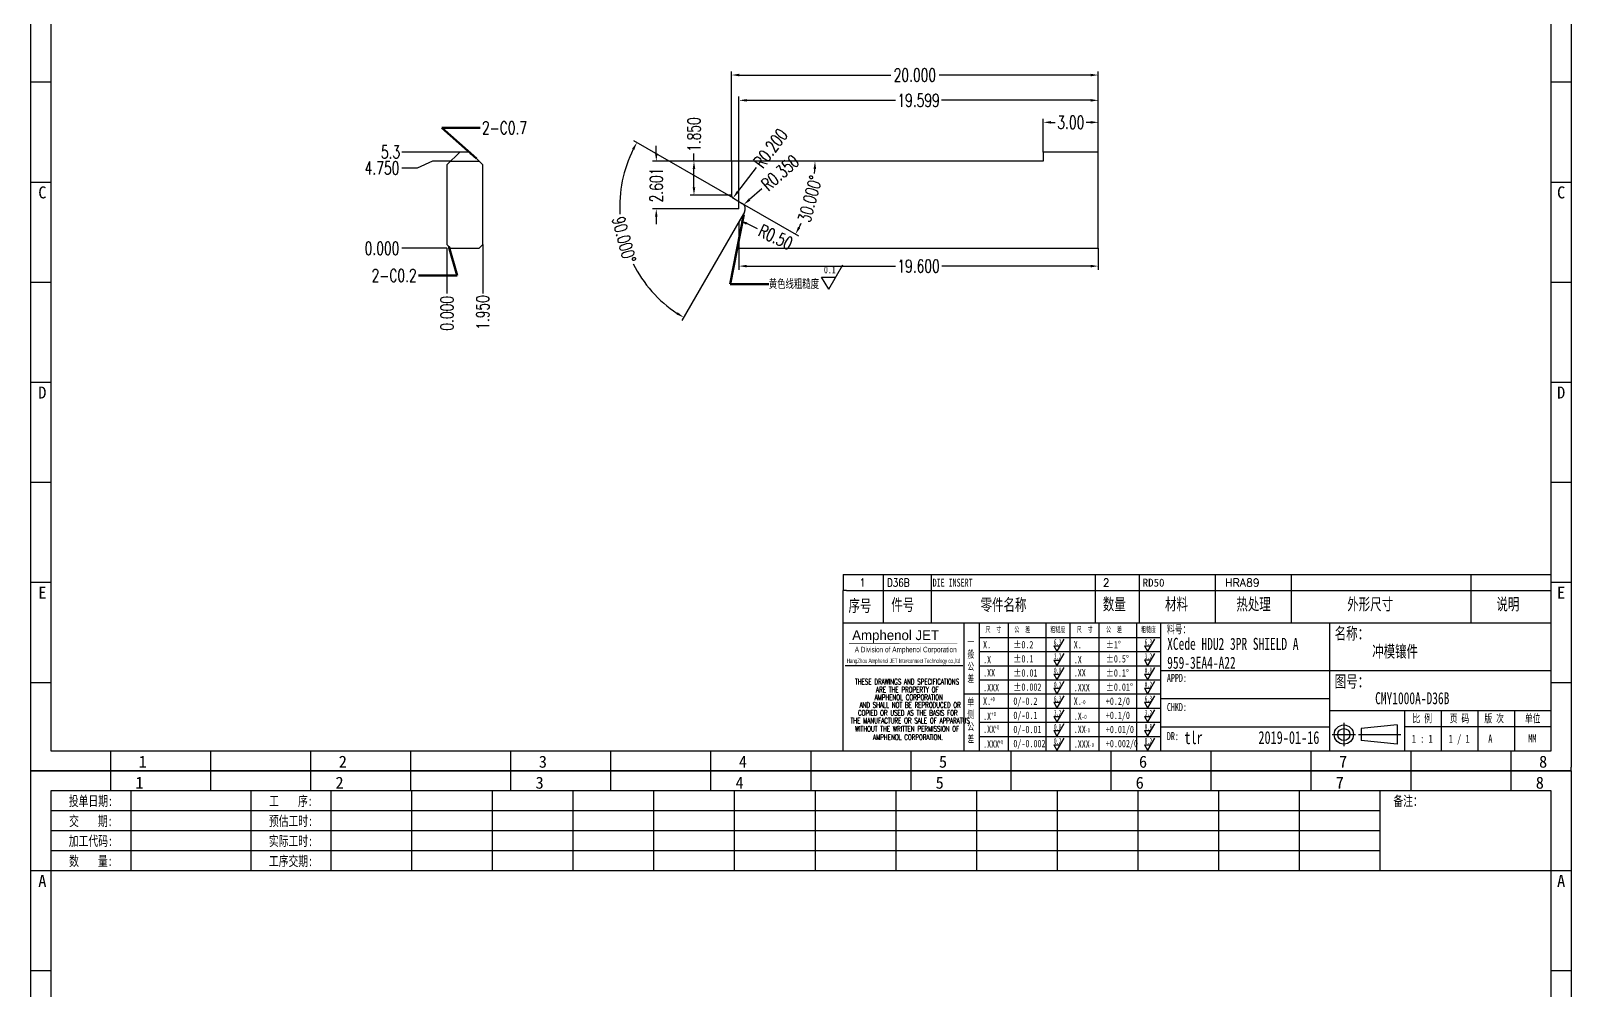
# Model space of a CAD drawing. Header units: millimetres. Extents: x -2852 to 5627, y -2271 to 1849.
# Drawn here: x -778.4 to -694.4, y -554.3 to -502 of the extents above; entities that cross this region are included whole.
import ezdxf
from ezdxf.enums import TextEntityAlignment as Align

# ---------------------------------------------------------------- set-up
doc = ezdxf.new("R2010")
doc.units = ezdxf.units.MM
doc.header["$PDSIZE"] = 3
for name, color, linetype in [('1', 7, 'Continuous'), ('41', 1, 'Continuous'), ('D03', 7, 'Continuous')]:
    doc.layers.add(name, color=color, linetype=linetype)
doc.styles.add('CH', font='仿宋_GB2312_0.ttf')
doc.styles.add('jet02', font='simplex.shx', dxfattribs={"width": 0.7})
doc.styles.add('SIMPLEX', font='SIMPLEX')
doc.styles.get("Standard").update_dxf_attribs({"font": '仿宋_GB2312_0.ttf', "width": 0.7})
doc.styles.add('TEXTSTYLE_1', font='TRIUMB.TTF')
doc.styles.add('TEXTSTYLE_2', font='TRIUM.TTF')
doc.styles.add('tk', font='', dxfattribs={"width": 0.7})
doc.styles.add('tk 2', font='仿宋_GB2312_0.ttf', dxfattribs={"width": 0.65})
doc.styles.add('tk 4', font='simplex.shx', dxfattribs={"width": 0.65, "bigfont": 'bigfont.shx'})
doc.styles.get('tk').set_extended_font_data('NSimSun')
doc.dimstyles.new('jet02', dxfattribs={"dimtxt": 3.5, "dimasz": 2.1, "dimexe": 1, "dimexo": 0, "dimgap": 0.5, "dimtad": 0, "dimtoh": 1, "dimdec": 3, "dimzin": 9, "dimdsep": 46, "dimtxsty": 'jet02', "dimcen": 0, "dimclrt": 256, "dimazin": 2, "dimtfac": 1, "dimtdec": 3, "dimtofl": 0, "dimtmove": 0, "dimatfit": 1, "dimfxl": 0, "dimarcsym": 0})

# ---------------------------------------------------------------- blocks, each defined once
blk = doc.blocks.new('A3-N')
at = {"layer": '1', "color": 1}
for p, q in [((0, 0), (0, 296.73)), ((0, 296.73), (420, 296.73)), ((21.82, 291.27), (21.82, 296.73)), ((49.09, 291.27), (49.09, 296.73)), ((76.36, 291.27), (76.36, 296.73)), ((103.64, 291.27), (103.64, 296.73)), ((103.64, 291.27), (103.64, 296.73)), ((103.64, 291.27), (103.64, 296.73)), ((130.91, 291.27), (130.91, 296.73)), ((158.18, 291.27), (158.18, 296.73)), ((185.45, 291.27), (185.45, 296.73)), ((212.73, 291.27), (212.73, 296.73)), ((240, 291.27), (240, 296.73)), ((267.27, 291.27), (267.27, 296.73)), ((294.55, 291.27), (294.55, 296.73)), ((321.82, 291.27), (321.82, 296.73)), ((349.09, 291.27), (349.09, 296.73)), ((376.36, 291.27), (376.36, 296.73)), ((403.64, 291.27), (403.64, 296.73)), ((420, 296.73), (420, 1)), ((5.45, 269.45), (0, 269.45)), ((420, 269.45), (414.55, 269.45)), ((5.45, 242.18), (0, 242.18)), ((420, 242.18), (414.55, 242.18)), ((5.45, 214.91), (0, 214.91)), ((420, 214.91), (414.55, 214.91)), ((5.45, 187.64), (0, 187.64)), ((420, 187.64), (414.55, 187.64)), ((5.45, 160.36), (0, 160.36)), ((420, 160.36), (414.55, 160.36)), ((5.45, 133.09), (0, 133.09)), ((420, 133.09), (414.55, 133.09)), ((5.45, 105.82), (0, 105.82)), ((420, 105.82), (414.55, 105.82)), ((5.45, 78.55), (0, 78.55)), ((420, 78.55), (414.55, 78.55)), ((5.45, 51.27), (0, 51.27)), ((420, 51.27), (414.55, 51.27)), ((222.45, 49.09), (221.45, 49.09)), ((221.45, 49.09), (221.45, 40.36)), ((222.45, 49.09), (414.55, 49.09)), ((232.36, 49.09), (232.36, 40.36)), ((245.45, 49.09), (245.45, 40.36)), ((290.18, 49.09), (290.18, 40.36)), ((302.18, 49.09), (302.18, 40.36)), ((322.91, 49.09), (322.91, 40.36)), ((343.64, 49.09), (343.64, 40.36)), ((392.73, 40.36), (392.73, 49.09)), ((258.55, 40.36), (258.55, 5.44)), ((266.45, 40.36), (266.45, 5.44)), ((276.78, 40.36), (276.78, 5.45)), ((291.18, 40.36), (291.18, 5.45)), ((301.51, 40.37), (301.51, 5.46)), ((308.01, 40.36), (308.01, 5.45)), ((354.09, 40.36), (354.09, 5.45)), ((308.01, 32.39), (258.55, 32.39)), ((308.01, 28.54), (258.55, 28.54)), ((414.55, 27.27), (308.01, 27.27)), ((5.45, 24), (0, 24)), ((308.01, 24.69), (258.55, 24.69)), ((420, 24), (414.55, 24)), ((308.01, 16.99), (258.55, 16.99)), ((354.09, 19.63), (308.01, 19.63)), ((308.01, 13.14), (258.55, 13.14)), ((414.55, 16.36), (354.09, 16.36)), ((374.55, 16.36), (374.55, 5.45)), ((384.55, 16.36), (384.55, 5.45)), ((394.55, 16.36), (394.55, 5.45)), ((404.55, 16.36), (404.55, 5.45)), ((308.01, 9.29), (258.55, 9.29)), ((308.01, 11.99), (354.09, 11.99)), ((372.51, 12.49), (362.69, 11.5)), ((362.69, 11.5), (362.69, 8.23)), ((372.51, 12.49), (372.51, 7.25)), ((414.55, 12), (374.55, 12)), ((21.82, 0), (21.82, 5.45)), ((49.09, 0), (49.09, 5.45)), ((76.36, 0), (76.36, 5.45)), ((103.64, 0), (103.64, 5.45)), ((130.91, 0), (130.91, 5.45)), ((158.18, 0), (158.18, 5.45)), ((185.45, 0), (185.45, 5.45)), ((212.73, 0), (212.73, 5.45)), ((240, 0), (240, 5.45)), ((267.27, 0), (267.27, 5.45)), ((294.55, 0), (294.55, 5.45)), ((321.82, 0), (321.82, 5.45)), ((349.09, 0), (349.09, 5.45)), ((372.51, 7.25), (362.69, 8.23)), ((376.36, 0), (376.36, 5.45)), ((403.64, 0), (403.64, 5.45)), ((1, 0), (0, 0)), ((420, 0), (1, 0)), ((420, 0), (420, 1))]:
    blk.add_line(p, q, dxfattribs=at)
at = {"layer": '1'}
for p, q in [((414.55, 278.18), (414.55, 284.73)), ((221.45, 40.36), (221.45, 5.45)), ((221.45, 40.36), (414.55, 40.36)), ((221.45, 40.36), (414.55, 40.36)), ((254.41, 40.36), (254.41, 5.45)), ((283.28, 40.36), (283.28, 5.45)), ((308.01, 36.24), (258.55, 36.24)), ((222.08, 28.67), (254.12, 28.67)), ((308.01, 20.84), (254.41, 20.84))]:
    blk.add_line(p, q, dxfattribs=at)
at = {"layer": '1', "color": 1, "ltscale": 0.05}
for p, q in [((278.93, 34.04), (279.79, 32.56)), ((278.93, 34.04), (280.65, 34.04)), ((281.68, 35.84), (279.79, 32.56)), ((303.66, 34.05), (304.52, 32.56)), ((303.66, 34.05), (305.38, 34.05)), ((306.41, 35.84), (304.52, 32.56)), ((278.93, 30.19), (279.79, 28.71)), ((278.93, 30.19), (280.65, 30.19)), ((281.68, 31.99), (279.79, 28.71)), ((303.66, 30.2), (305.38, 30.2)), ((303.66, 30.2), (304.52, 28.71)), ((306.41, 31.99), (304.52, 28.71)), ((278.93, 26.34), (279.79, 24.86)), ((278.93, 26.34), (280.65, 26.34)), ((281.68, 28.14), (279.79, 24.86)), ((303.66, 26.35), (304.52, 24.86)), ((303.66, 26.35), (305.38, 26.35)), ((306.41, 28.14), (304.52, 24.86)), ((278.93, 22.49), (280.65, 22.49)), ((278.93, 22.49), (279.79, 21.01)), ((281.68, 24.29), (279.79, 21.01)), ((303.66, 22.5), (305.38, 22.5)), ((303.66, 22.5), (304.52, 21.01)), ((306.41, 24.29), (304.52, 21.01)), ((278.93, 18.66), (279.79, 17.17)), ((278.93, 18.66), (280.65, 18.66)), ((281.68, 20.45), (279.79, 17.17)), ((303.66, 18.66), (304.52, 17.18)), ((303.66, 18.66), (305.38, 18.66)), ((306.41, 20.46), (304.52, 17.18)), ((278.93, 14.81), (280.65, 14.81)), ((278.93, 14.81), (279.79, 13.32)), ((281.68, 16.6), (279.79, 13.32)), ((281.68, 12.75), (279.79, 9.47)), ((303.66, 14.81), (305.38, 14.81)), ((303.66, 14.81), (304.52, 13.33)), ((306.41, 16.61), (304.52, 13.33)), ((306.41, 12.76), (304.52, 9.48)), ((278.93, 10.96), (279.79, 9.47)), ((278.93, 10.96), (280.65, 10.96)), ((281.68, 8.9), (279.79, 5.62)), ((303.66, 10.96), (304.52, 9.48)), ((303.66, 10.96), (305.38, 10.96)), ((306.41, 8.91), (304.52, 5.63)), ((278.93, 7.11), (279.79, 5.62)), ((278.93, 7.11), (280.65, 7.11)), ((303.66, 7.11), (305.38, 7.11)), ((303.66, 7.11), (304.52, 5.63))]:
    blk.add_line(p, q, dxfattribs=at)
at = {"layer": '1', "color": 1, "ltscale": 0.1}
for p, q in [((358.01, 13.02), (358.01, 6.71)), ((354.86, 9.87), (361.17, 9.87)), ((362.03, 9.87), (373.54, 9.87))]:
    blk.add_line(p, q, dxfattribs=at)
at = {"layer": '1'}
blk.add_lwpolyline([(221.45, 5.45), (414.55, 5.45), (414.55, 291.27), (5.45, 291.27), (5.45, 5.45), (414.55, 5.45)], dxfattribs=at)
at = {"layer": '1', "color": 7, "linetype": 'Continuous', "const_width": 0.123}
blk.add_lwpolyline([(223.11, 34.74), (252.6, 34.76)], dxfattribs=at)
at = {"layer": '1', "color": 1}
for radius in [2.62, 1.64]:
    blk.add_circle((358.01, 9.87), radius, dxfattribs=at)
at = {"layer": '41'}
for p, q in [((27.27, 291.27), (27.27, 269.45)), ((60, 291.27), (60, 269.45)), ((81.82, 291.27), (81.82, 269.45)), ((103.82, 291.27), (103.82, 269.45)), ((125.82, 291.27), (125.82, 269.45)), ((147.82, 291.27), (147.82, 269.45)), ((169.82, 291.27), (169.82, 269.45)), ((191.82, 291.27), (191.82, 269.45)), ((213.82, 291.27), (213.82, 269.45)), ((235.82, 291.27), (235.82, 269.45)), ((257.82, 291.27), (257.82, 269.45)), ((279.82, 291.27), (279.82, 269.45)), ((301.82, 291.27), (301.82, 269.45)), ((323.82, 291.27), (323.82, 269.45)), ((345.82, 291.27), (345.82, 269.45)), ((367.82, 291.27), (367.82, 269.45)), ((367.82, 285.82), (5.45, 285.82)), ((367.82, 280.36), (5.45, 280.36)), ((367.82, 274.91), (5.45, 274.91)), ((414.55, 269.45), (5.45, 269.45))]:
    blk.add_line(p, q, dxfattribs=at)
at = {"layer": '1', "color": 1}
for s, p in [('1', (29.64, 295.11)), ('2', (84.18, 295.11)), ('3', (138.73, 295.11)), ('4', (193.27, 295.11)), ('5', (247.82, 295.11)), ('6', (302.36, 295.11)), ('7', (356.91, 295.11)), ('8', (411.45, 295.11)), ('1', (30.53, 4.11)), ('2', (85.08, 4.11)), ('3', (139.62, 4.11)), ('4', (194.17, 4.11)), ('5', (248.72, 4.11)), ('6', (303.26, 4.11)), ('7', (357.81, 4.11)), ('8', (412.35, 4.11))]:
    blk.add_text(s, height=3.27, dxfattribs=at).set_placement(p, align=Align.TOP_CENTER)
at = {"layer": '1', "style": 'tk', "width": 0.7}
for s, p in [('投单日期:', (16.36, 288.55)), ('工    序:', (70.91, 288.55)), ('备注：', (375.51, 288.55)), ('交    期:', (16.36, 283.09)), ('预估工时:', (70.91, 283.09)), ('加工代码:', (16.36, 277.64)), ('实际工时:', (70.91, 277.64)), ('数    量:', (16.36, 272.18)), ('工序交期:', (70.91, 272.18))]:
    blk.add_text(s, height=2.727, dxfattribs=at).set_placement(p, align=Align.MIDDLE)
at = {"layer": '1', "color": 1}
for s, p in [('A', (2.04, 268.36)), ('B', (2.04, 213.82)), ('C', (2.04, 159.27)), ('D', (2.04, 104.73)), ('E', (2.04, 50.18))]:
    blk.add_text(s, height=3.27, dxfattribs=at).set_placement(p, align=Align.TOP_LEFT)
for s, p in [('A', (418.37, 268.36)), ('B', (418.37, 213.82)), ('C', (418.37, 159.27)), ('D', (418.37, 104.73)), ('E', (418.37, 50.18))]:
    blk.add_text(s, height=3.27, dxfattribs=at).set_placement(p, align=Align.TOP_RIGHT)
at = {"layer": '1', "color": 1, "style": 'tk 2', "width": 0.7}
for s, height, p in [('序号', 3.273, (222.96, 43.34)), ('件号', 3.273, (234.62, 43.61)), ('零件名称', 3.273, (258.97, 43.61)), ('数量', 3.273, (292.3, 43.78)), ('材料', 3.273, (309.27, 43.78)), ('热处理', 3.273, (328.71, 43.78)), ('外形尺寸', 3.273, (358.94, 43.78)), ('说明', 3.273, (399.61, 43.78)), ('料号：', 2.182, (309.77, 37.46)), ('名称：', 3.273, (355.52, 35.79)), ('图号：', 3.273, (355.52, 22.7)), ('比 例', 2.182, (376.69, 13.18)), ('页 码', 2.182, (386.85, 13.18)), ('版 次', 2.182, (396.31, 13.18)), ('单位', 2.182, (407.35, 13.18))]:
    blk.add_text(s, height=height, dxfattribs=at).set_placement(p)
at = {"layer": '1', "color": 7, "linetype": 'Continuous', "style": 'TEXTSTYLE_1'}
blk.add_text('Amphenol JET', height=2.7, dxfattribs=at).set_placement((223.96, 35.61))
at = {"layer": '1', "color": 7, "linetype": 'Continuous'}
for s, height, style, width, p in [('A Division of Amphenol Corporation', 1.5, 'TEXTSTYLE_2', 0.7, (224.64, 32.29)), ('HangZhou Amphenol JET Interconnect Technology co.,ltd ', 1.2, 'TEXTSTYLE_2', 0.6, (222.47, 29.36)), ('THESE DRAWINGS AND SPECIFICATIONS', 1.5, 'tk 4', 0.6, (224.73, 23.52)), ('ARE THE PROPERTY OF', 1.5, 'tk 4', 0.6, (230.45, 21.35)), ('AND SHALL NOT BE REPRODUCED OR', 1.5, 'tk 4', 0.6, (225.95, 17.17)), ('AMPHENOL CORPORATION', 1.5, 'tk 4', 0.6, (230.04, 19.27)), ('THE MANUFACTURE OR SALE OF APPARATUS', 1.5, 'tk 4', 0.6, (223.5, 12.92)), ('COPIED OR USED AS THE BASIS FOR', 1.5, 'tk 4', 0.6, (225.54, 15.02)), ('WITHOUT THE WRITTEN PERMISSION OF', 1.5, 'tk 4', 0.6, (224.73, 10.67)), ('AMPHENOL CORPORATION.', 1.5, 'tk 4', 0.6, (229.63, 8.4))]:
    blk.add_text(s, height=height, dxfattribs=dict(at, style=style, width=width)).set_placement(p)
at = {"layer": '1', "color": 1, "style": 'tk 2', "width": 0.7}
for s, p in [('X.', (259.64, 34.37)), ('%%P0.2', (267.9, 34.37)), ('X.', (284.37, 34.37)), ('%%P1%%D', (293.12, 34.37)), ('.X', (259.64, 30.28)), ('%%P0.1', (267.9, 30.52)), ('.X', (284.37, 30.28)), ('%%P0.5%%D', (293.12, 30.52)), ('.XX', (259.64, 26.71)), ('%%P0.01', (267.9, 26.67)), ('.XX', (284.37, 26.71)), ('%%P0.1%%D', (293.12, 26.67)), ('.XXX', (259.64, 22.68)), ('%%P0.002', (267.9, 22.82)), ('.XXX', (284.37, 22.68)), ('%%P0.01%%D', (293.12, 22.82)), ('X.', (259.64, 18.97)), ('0/-0.2', (267.9, 18.97)), ('X.', (284.37, 18.97)), ('+0.2/0', (293.12, 18.97)), ('.X', (259.64, 14.88)), ('0/-0.1', (267.9, 15.12)), ('.X', (284.37, 14.88)), ('+0.1/0', (293.12, 15.12)), ('.XX', (259.64, 11.31)), ('0/-0.01', (267.9, 11.27)), ('0/-0.002', (267.9, 7.42)), ('.XX', (284.37, 11.31)), ('+0.01/0', (293.12, 11.27)), ('+0.002/0', (293.12, 7.42)), ('.XXX', (259.64, 7.28)), ('.XXX', (284.37, 7.28))]:
    blk.add_text(s, height=2, dxfattribs=at).set_placement(p, align=Align.MIDDLE_LEFT)
at = {"layer": '1', "color": 1, "ltscale": 0.05, "style": 'tk 2', "width": 0.5}
for s, p in [('6.3', (279.01, 34.26)), ('6.3', (303.74, 34.27)), ('3.2', (279.01, 30.41)), ('3.2', (303.74, 30.42)), ('0.8', (279.01, 26.56)), ('0.8', (303.74, 26.57)), ('0.2', (279.01, 22.71)), ('0.2', (303.74, 22.72)), ('6.3', (279.01, 18.87)), ('6.3', (303.74, 18.88)), ('3.2', (279.01, 15.02)), ('0.8', (279.01, 11.17)), ('3.2', (303.74, 15.03)), ('0.8', (303.74, 11.18)), ('0.2', (279.01, 7.32)), ('0.2', (303.74, 7.33))]:
    blk.add_text(s, height=1.6, dxfattribs=at).set_placement(p)
at = {"layer": '1', "style": 'tk 2', "width": 0.7}
for s, p in [('APPD:', (309.77, 24.21)), ('CHKD:', (309.77, 16.27)), ('DR:', (309.77, 8.35))]:
    blk.add_text(s, height=2.182, dxfattribs=at).set_placement(p)
at = {"layer": '1', "color": 7, "style": 'tk 2', "width": 0.7}
blk.add_text('MM', height=2.182, dxfattribs=at).set_placement((408.31, 7.75))
at = {"layer": '1', "color": 1, "ltscale": 0.05, "char_height": 1.5, "width": 6.3627, "attachment_point": 1, "style": 'tk 2'}
for s, insert in [('尺  寸', (260.31, 39.25)), ('公  差', (268.17, 39.25)), ('粗糙度', (277.98, 39.25)), ('尺  寸', (285.2, 39.25)), ('公  差', (293.18, 39.25)), ('粗糙度', (302.71, 39.26))]:
    blk.add_mtext(s, dxfattribs=dict(at, insert=insert))
at = {"layer": '1', "ltscale": 0.05, "char_height": 2, "width": 2.5195, "attachment_point": 1, "style": 'tk 2'}
for s, insert in [('一般公差', (255.39, 36.11)), ('单侧公差', (255.39, 19.71))]:
    blk.add_mtext(s, dxfattribs=dict(at, insert=insert))
at = {"layer": '1', "color": 1, "ltscale": 0.05, "char_height": 1.2, "width": 5.1396, "attachment_point": 1, "line_spacing_factor": 0.8, "style": 'tk 2'}
for s, insert in [('+0', (261.58, 20.13)), ('-0', (286.31, 19.33)), ('+0', (261.88, 16.09)), ('-0', (286.61, 15.29)), ('+0', (262.79, 12.45)), ('+0', (263.87, 8.44)), ('-0', (287.51, 11.65)), ('-0', (288.59, 7.64))]:
    blk.add_mtext(s, dxfattribs=dict(at, insert=insert))
at = {"layer": '1', "style": 'tk 2', "width": 0.7}
for tag, p in [('PATR-NO1', (309.84, 32.96)), ('TITLE', (365.74, 30.9)), ('PATR-NO2', (309.84, 27.81)), ('DWG-NO:', (366.54, 18.14))]:
    blk.add_attdef(tag, p, '', height=3.27, dxfattribs=at)
at = {"layer": '1', "color": 1, "style": 'tk 2', "width": 0.7}
for tag, p in [('DRAW', (314.55, 7.27)), ('DATE', (334.72, 7.32))]:
    blk.add_attdef(tag, p, '', height=3.49, dxfattribs=at)
at = {"layer": '1', "style": 'tk 2', "width": 0.7}
for tag, p in [('SCALE', (376.55, 8.73)), ('SHEET', (386.6, 8.72)), ('REV', (397.38, 8.73))]:
    blk.add_attdef(tag, text='', height=2.18, dxfattribs=at).set_placement(p, align=Align.MIDDLE_LEFT)
blk = doc.blocks.new('FB3')
at = {"layer": '1', "color": 1}
for p, q in [((0, 4.36), (193.09, 4.36)), ((0, 4.36), (0, 0)), ((10.91, 4.36), (10.91, 0)), ((24, 4.36), (24, 0)), ((68.73, 4.36), (68.73, 0)), ((80.73, 4.36), (80.73, 0)), ((101.45, 4.36), (101.45, 0)), ((122.18, 4.36), (122.18, 0)), ((171.27, 0), (171.27, 4.36))]:
    blk.add_line(p, q, dxfattribs=at)
at = {"layer": '1'}
for tag, style, p in [('ITEM', 'SIMPLEX', (4.36, 2.18)), ('PARTNO', 'SIMPLEX', (12, 2.18)), ('QTY', 'SIMPLEX', (74.18, 2.18)), ('MATL', 'CH', (81.72, 2.18)), ('FINISH', 'SIMPLEX', (104.17, 2.18)), ('SPEC', 'SIMPLEX', (130.91, 2.18)), ('REMARK', 'SIMPLEX', (174.06, 2.18))]:
    blk.add_attdef(tag, text='', height=2.18, dxfattribs=dict(at, style=style)).set_placement(p, align=Align.MIDDLE_LEFT)
at = {"layer": '1', "style": 'tk', "width": 0.7}
blk.add_attdef('DIE', text='', height=2.18, dxfattribs=at).set_placement((24.43, 2.18), align=Align.MIDDLE_LEFT)
blk = doc.blocks.new('*D2595')
at = {"layer": '41', "ltscale": 0.05}
blk.add_line((159.532, -2966.281), (157.067, -2966.281), dxfattribs=at)
at = {"layer": 'Defpoints', "color": 0, "ltscale": 0.05}
for p in [(157.067, -2966.281), (159.532, -2966.281), (159.532, -2966.281)]:
    blk.add_point(p, dxfattribs=at)
at = {"layer": '41', "ltscale": 0.05, "insert": (155.987, -2966.281), "char_height": 0.7, "attachment_point": 5, "style": 'jet02'}
blk.add_mtext('0.000', dxfattribs=at)
blk = doc.blocks.new('*D2596')
at = {"layer": '41', "ltscale": 0.05}
for p, q in [((158.747, -2961.531), (157.907, -2961.906)), ((159.732, -2961.531), (158.747, -2961.531)), ((157.907, -2961.906), (157.067, -2961.906))]:
    blk.add_line(p, q, dxfattribs=at)
at = {"layer": 'Defpoints', "color": 0, "ltscale": 0.05}
for p in [(159.732, -2961.531), (157.067, -2961.906), (159.532, -2966.281)]:
    blk.add_point(p, dxfattribs=at)
at = {"layer": '41', "ltscale": 0.05, "insert": (155.987, -2961.906), "char_height": 0.7, "attachment_point": 5, "style": 'jet02'}
blk.add_mtext('4.750', dxfattribs=at)
blk = doc.blocks.new('*D2597')
at = {"layer": '41', "ltscale": 0.05}
blk.add_line((160.232, -2961.031), (157.067, -2961.031), dxfattribs=at)
at = {"layer": 'Defpoints', "color": 0, "ltscale": 0.05}
for p in [(157.067, -2961.031), (160.232, -2961.031), (159.532, -2966.281)]:
    blk.add_point(p, dxfattribs=at)
at = {"layer": '41', "ltscale": 0.05, "insert": (156.454, -2961.031), "char_height": 0.7, "attachment_point": 5, "style": 'jet02'}
blk.add_mtext('5.3', dxfattribs=at)
blk = doc.blocks.new('*D2598')
at = {"layer": '41', "ltscale": 0.05}
blk.add_line((159.532, -2966.281), (159.532, -2968.746), dxfattribs=at)
at = {"layer": 'Defpoints', "color": 0, "ltscale": 0.05}
for p in [(159.532, -2966.281), (159.532, -2966.281), (159.532, -2968.746)]:
    blk.add_point(p, dxfattribs=at)
at = {"layer": '41', "ltscale": 0.05, "insert": (159.532, -2969.826), "char_height": 0.7, "attachment_point": 5, "rotation": 90, "style": 'jet02'}
blk.add_mtext('0.000', dxfattribs=at)
blk = doc.blocks.new('*D2599')
at = {"layer": '41', "ltscale": 0.05}
blk.add_line((161.482, -2966.081), (161.482, -2968.746), dxfattribs=at)
at = {"layer": 'Defpoints', "color": 0, "ltscale": 0.05}
for p in [(159.532, -2966.281), (161.482, -2966.081), (161.482, -2968.746)]:
    blk.add_point(p, dxfattribs=at)
at = {"layer": '41', "ltscale": 0.05, "insert": (161.482, -2969.779), "char_height": 0.7, "attachment_point": 5, "rotation": 90, "style": 'jet02'}
blk.add_mtext('1.950', dxfattribs=at)
blk = doc.blocks.new('*D2600')
at = {"layer": '41', "ltscale": 0.05}
for p, q in [((192.048, -2961.031), (192.048, -2959.214)), ((195.048, -2961.031), (195.048, -2959.214)), ((192.468, -2959.414), (192.702, -2959.414)), ((194.628, -2959.414), (194.395, -2959.414))]:
    blk.add_line(p, q, dxfattribs=at)
for points in [[(192.468, -2959.344), (192.468, -2959.484), (192.048, -2959.414)], [(194.628, -2959.344), (194.628, -2959.484), (195.048, -2959.414)]]:
    blk.add_solid(points, dxfattribs=at)
at = {"layer": 'Defpoints', "color": 0, "ltscale": 0.05}
for p in [(192.048, -2959.414), (192.048, -2961.031), (195.048, -2961.031)]:
    blk.add_point(p, dxfattribs=at)
at = {"layer": '41', "ltscale": 0.05, "insert": (193.548, -2959.414), "char_height": 0.7, "attachment_point": 5, "style": 'jet02'}
blk.add_mtext('3.00', dxfattribs=at)
blk = doc.blocks.new('*D2601')
at = {"layer": '41', "ltscale": 0.05}
for p, q in [((175.448, -2966.281), (175.448, -2967.451)), ((195.048, -2966.281), (195.048, -2967.451)), ((175.868, -2967.251), (183.982, -2967.251)), ((194.628, -2967.251), (186.515, -2967.251))]:
    blk.add_line(p, q, dxfattribs=at)
for points in [[(175.868, -2967.181), (175.868, -2967.321), (175.448, -2967.251)], [(194.628, -2967.181), (194.628, -2967.321), (195.048, -2967.251)]]:
    blk.add_solid(points, dxfattribs=at)
at = {"layer": 'Defpoints', "color": 0, "ltscale": 0.05}
for p in [(175.448, -2966.281), (195.048, -2966.281), (175.448, -2967.251)]:
    blk.add_point(p, dxfattribs=at)
at = {"layer": '41', "ltscale": 0.05, "insert": (185.248, -2967.251), "char_height": 0.7, "attachment_point": 5, "style": 'jet02'}
blk.add_mtext('19.600', dxfattribs=at)
blk = doc.blocks.new('*D2602')
at = {"layer": '41', "ltscale": 0.05}
for p, q in [((175.048, -2961.531), (175.048, -2956.636)), ((195.048, -2961.031), (195.048, -2956.636)), ((175.468, -2956.836), (183.735, -2956.836)), ((194.628, -2956.836), (186.362, -2956.836))]:
    blk.add_line(p, q, dxfattribs=at)
for points in [[(175.468, -2956.766), (175.468, -2956.906), (175.048, -2956.836)], [(194.628, -2956.766), (194.628, -2956.906), (195.048, -2956.836)]]:
    blk.add_solid(points, dxfattribs=at)
at = {"layer": 'Defpoints', "color": 0, "ltscale": 0.05}
for p in [(195.048, -2956.836), (175.048, -2961.531), (195.048, -2961.031)]:
    blk.add_point(p, dxfattribs=at)
at = {"layer": '41', "ltscale": 0.05, "insert": (185.048, -2956.836), "char_height": 0.7, "attachment_point": 5, "style": 'jet02'}
blk.add_mtext('20.000', dxfattribs=at)
blk = doc.blocks.new('*D2603')
at = {"layer": '41', "ltscale": 0.05}
for p, q in [((175.048, -2961.531), (172.801, -2961.531)), ((173.001, -2961.531), (173.001, -2961.111)), ((173.001, -2962.961), (173.001, -2961.951)), ((175.048, -2963.381), (172.801, -2963.381))]:
    blk.add_line(p, q, dxfattribs=at)
for points in [[(172.931, -2961.951), (173.071, -2961.951), (173.001, -2961.531)], [(172.931, -2962.961), (173.071, -2962.961), (173.001, -2963.381)]]:
    blk.add_solid(points, dxfattribs=at)
at = {"layer": 'Defpoints', "color": 0, "ltscale": 0.05}
for p in [(173.001, -2961.531), (175.048, -2961.531), (175.048, -2963.381)]:
    blk.add_point(p, dxfattribs=at)
at = {"layer": '41', "ltscale": 0.05, "insert": (173.001, -2960.078), "char_height": 0.7, "attachment_point": 5, "rotation": 90, "style": 'jet02'}
blk.add_mtext('1.850', dxfattribs=at)
blk = doc.blocks.new('*D2604')
at = {"layer": '41', "ltscale": 0.05}
for p, q in [((170.945, -2961.111), (170.945, -2960.691)), ((175.048, -2961.531), (170.745, -2961.531)), ((175.45, -2964.132), (170.745, -2964.132)), ((170.945, -2964.552), (170.945, -2964.972))]:
    blk.add_line(p, q, dxfattribs=at)
for points in [[(170.875, -2961.111), (171.015, -2961.111), (170.945, -2961.531)], [(170.875, -2964.552), (171.015, -2964.552), (170.945, -2964.132)]]:
    blk.add_solid(points, dxfattribs=at)
at = {"layer": 'Defpoints', "color": 0, "ltscale": 0.05}
for p in [(170.945, -2961.531), (175.048, -2961.531), (175.45, -2964.132)]:
    blk.add_point(p, dxfattribs=at)
at = {"layer": '41', "ltscale": 0.05, "insert": (170.945, -2962.832), "char_height": 0.7, "attachment_point": 5, "rotation": 90, "style": 'jet02'}
blk.add_mtext('2.601', dxfattribs=at)
blk = doc.blocks.new('*D2605')
at = {"layer": '41', "ltscale": 0.05}
for p, q in [((175.45, -2964.132), (175.45, -2958.014)), ((175.87, -2958.214), (183.994, -2958.214)), ((194.628, -2958.214), (186.504, -2958.214)), ((195.048, -2961.031), (195.048, -2958.014))]:
    blk.add_line(p, q, dxfattribs=at)
for points in [[(175.87, -2958.144), (175.87, -2958.284), (175.45, -2958.214)], [(194.628, -2958.144), (194.628, -2958.284), (195.048, -2958.214)]]:
    blk.add_solid(points, dxfattribs=at)
at = {"layer": 'Defpoints', "color": 0, "ltscale": 0.05}
for p in [(195.048, -2958.214), (195.048, -2961.031), (175.45, -2964.132)]:
    blk.add_point(p, dxfattribs=at)
at = {"layer": '41', "ltscale": 0.05, "insert": (185.249, -2958.214), "char_height": 0.7, "attachment_point": 5, "style": 'jet02'}
blk.add_mtext('19.599', dxfattribs=at)
blk = doc.blocks.new('*D2606')
at = {"layer": '41', "ltscale": 0.05}
blk.add_line((175.625, -2963.829), (178.708, -2965.609), dxfattribs=at)
for start, end in [(355.09752, 356.97525), (333.02475, 334.90248)]:
    blk.add_arc((171.644, -2961.531), 7.957, start, end, dxfattribs=at)
for points in [[(179.52, -2961.949), (179.66, -2961.953), (179.601, -2961.531)], [(178.797, -2965.173), (178.674, -2965.107), (178.535, -2965.509)]]:
    blk.add_solid(points, dxfattribs=at)
at = {"layer": 'Defpoints', "color": 0, "ltscale": 0.05}
for p in [(175.048, -2961.531), (192.048, -2961.531), (175.148, -2963.554), (175.625, -2963.829), (179.121, -2964.252)]:
    blk.add_point(p, dxfattribs=at)
at = {"layer": '41', "ltscale": 0.05, "insert": (179.33, -2963.59), "char_height": 0.7, "attachment_point": 5, "rotation": 75, "style": 'jet02'}
blk.add_mtext('30.000°', dxfattribs=at)
blk = doc.blocks.new('*D2607')
at = {"layer": '41', "ltscale": 0.05}
for p, q in [((175.148, -2963.554), (169.712, -2960.415)), ((175.515, -2964.718), (172.339, -2970.22))]:
    blk.add_line(p, q, dxfattribs=at)
for start, end in [(153.44913, 183.46798), (206.53202, 236.55087)]:
    blk.add_arc((175.928, -2964.004), 6.978, start, end, dxfattribs=at)
for points in [[(169.624, -2960.852), (169.747, -2960.918), (169.885, -2960.515)], [(172.118, -2969.767), (172.045, -2969.886), (172.439, -2970.047)]]:
    blk.add_solid(points, dxfattribs=at)
at = {"layer": 'Defpoints', "color": 0, "ltscale": 0.05}
for p in [(168.95, -2964.004), (175.148, -2963.554), (175.625, -2963.829), (175.753, -2964.307), (175.515, -2964.718)]:
    blk.add_point(p, dxfattribs=at)
at = {"layer": '41', "ltscale": 0.05, "insert": (169.188, -2965.81), "char_height": 0.7, "attachment_point": 5, "rotation": 285, "style": 'jet02'}
blk.add_mtext('90.000°', dxfattribs=at)
blk = doc.blocks.new('*D2608')
at = {"layer": '41', "ltscale": 0.05}
blk.add_line((176.383, -2961.884), (175.381, -2963.206), dxfattribs=at)
blk.add_solid([(175.325, -2963.163), (175.437, -2963.248), (175.128, -2963.54)], dxfattribs=at)
at = {"layer": 'Defpoints', "color": 0, "ltscale": 0.05}
for p in [(175.248, -2963.381), (175.128, -2963.54)]:
    blk.add_point(p, dxfattribs=at)
at = {"layer": '41', "ltscale": 0.05, "insert": (177.183, -2960.828), "char_height": 0.7, "attachment_point": 5, "rotation": 52.84567, "style": 'jet02'}
blk.add_mtext('R0.200', dxfattribs=at)
blk = doc.blocks.new('*D2609')
at = {"layer": '41', "ltscale": 0.05}
blk.add_line((176.703, -2963.035), (176.029, -2963.625), dxfattribs=at)
blk.add_solid([(175.983, -2963.572), (176.075, -2963.678), (175.713, -2963.902)], dxfattribs=at)
at = {"layer": 'Defpoints', "color": 0, "ltscale": 0.05}
for p in [(175.45, -2964.132), (175.713, -2963.902)]:
    blk.add_point(p, dxfattribs=at)
at = {"layer": '41', "ltscale": 0.05, "insert": (177.7, -2962.163), "char_height": 0.7, "attachment_point": 5, "rotation": 41.18915, "style": 'jet02'}
blk.add_mtext('R0.350', dxfattribs=at)
blk = doc.blocks.new('*D2610')
at = {"layer": '41', "ltscale": 0.05}
blk.add_line((176.468, -2965.211), (175.876, -2964.935), dxfattribs=at)
blk.add_solid([(175.905, -2964.871), (175.846, -2964.998), (175.495, -2964.757)], dxfattribs=at)
at = {"layer": 'Defpoints', "color": 0, "ltscale": 0.05}
for p in [(175.495, -2964.757), (175.948, -2964.968)]:
    blk.add_point(p, dxfattribs=at)
at = {"layer": '41', "ltscale": 0.05, "insert": (177.457, -2965.672), "char_height": 0.7, "attachment_point": 5, "rotation": 334.99311, "style": 'jet02'}
blk.add_mtext('R0.50', dxfattribs=at)

msp = doc.modelspace()

# ---------------------------------------------------------------- linework, layer by layer
at = {"layer": '1', "ltscale": 0.05}
msp.add_line((-755.4758, -509.1011), (-753.9258, -509.1011), dxfattribs=at)
msp.add_lwpolyline([(-753.7258, -509.3011), (-754.4258, -508.6011), (-754.9758, -508.6011), (-755.6758, -509.3011), (-755.6758, -513.6511), (-755.4758, -513.8511), (-753.9258, -513.8511), (-753.7258, -513.6511)], close=True, dxfattribs=at)
at = {"layer": '41', "color": 2, "ltscale": 0.05}
for p, q in [((-734.8617, -516.0833), (-734.0919, -514.75)), ((-734.8617, -516.0833), (-735.2466, -515.4166)), ((-735.2466, -515.4166), (-734.4768, -515.4166))]:
    msp.add_line(p, q, dxfattribs=at)
at = {"layer": 'D03', "ltscale": 0.05}
for p, q in [((-720.1593, -508.6011), (-723.1593, -508.6011)), ((-723.1593, -508.6011), (-723.1593, -509.1011)), ((-720.1593, -513.8511), (-720.1593, -508.6011)), ((-723.1593, -509.1011), (-740.1593, -509.1011)), ((-740.1593, -509.1011), (-740.1593, -510.9511)), ((-739.7593, -512.5386), (-739.7593, -513.8511)), ((-739.7593, -513.8511), (-720.1593, -513.8511))]:
    msp.add_line(p, q, dxfattribs=at)
at = {"layer": 'D03', "color": 2, "ltscale": 0.05}
for p, q in [((-740.0593, -511.1243), (-739.583, -511.3993)), ((-739.4549, -511.8774), (-739.6923, -512.2886))]:
    msp.add_line(p, q, dxfattribs=at)
for centre, radius, start, end in [((-739.9593, -510.9511), 0.2, 180, 240), ((-739.758, -511.7024), 0.35, 330, 60), ((-739.2593, -512.5386), 0.5, 150, 180)]:
    msp.add_arc(centre, radius, start, end, dxfattribs=at)

# ---------------------------------------------------------------- block references
at = {"layer": '1', "ltscale": 0.05, "xscale": 0.2000000000000455, "yscale": 0.2000000000000455, "zscale": 0.2000000000000455}
for p, values in [((-778.3712, -542.3308), {'DWG-NO:': 'CMY1000A-D36B', 'TITLE': '冲模镶件', 'REV': 'A', 'SHEET': '1 / 1', 'DRAW': 'tlr', 'DATE': '2019-01-16', 'PATR-NO1': 'XCede HDU2 3PR SHIELD A', 'PATR-NO2': '959-3EA4-A22', 'SCALE': '1 : 1'}), ((-778.3712, -601.6763), {'DWG-NO:': 'CMY1000A-D36C', 'TITLE': '冲模镶件', 'REV': 'A', 'SHEET': '1 / 1', 'DRAW': 'tlr', 'DATE': '2019-01-16', 'PATR-NO1': 'XCede HDU2 3PR SHIELD A', 'PATR-NO2': '959-3EA4-A22', 'SCALE': '1 : 1'})]:
    msp.add_blockref('A3-N', p, dxfattribs=at).add_auto_attribs(values)
at = {"layer": '1', "ltscale": 0.05}
ref = msp.add_blockref('FB3', (-734.0803, -532.5126), dxfattribs=dict(at, xscale=0.2000000000000455, yscale=0.2000000000000455, zscale=0.2000000000000455))
ref.add_attrib('PARTNO', 'D36B', dxfattribs={"height": 0.43636, "style": 'SIMPLEX', "width": 0.8}).set_placement((-731.6803, -532.0763), align=Align.MIDDLE_LEFT)
ref.add_attrib('ITEM', '1', dxfattribs={"height": 0.4364, "style": 'SIMPLEX'}).set_placement((-733.2076, -532.0763), align=Align.MIDDLE_LEFT)
ref.add_attrib('DIE', 'DIE INSERT', dxfattribs={"height": 0.43636, "style": 'tk', "width": 0.7}).set_placement((-729.1943, -532.0763), align=Align.MIDDLE_LEFT)
ref.add_attrib('QTY', '2', dxfattribs={"height": 0.4364, "style": 'SIMPLEX'}).set_placement((-719.9204, -532.0763), align=Align.MIDDLE_LEFT)
ref.add_attrib('MATL', 'RD50', dxfattribs={"height": 0.43636, "style": 'CH'}).set_placement((-717.7371, -532.0763), align=Align.MIDDLE_LEFT)
ref.add_attrib('FINISH', 'HRA89', dxfattribs={"height": 0.43636, "style": 'SIMPLEX'}).set_placement((-713.2458, -532.0763), align=Align.MIDDLE_LEFT)

# ---------------------------------------------------------------- texts
at = {"layer": '41', "color": 2, "ltscale": 0.05, "style": 'tk 2', "width": 0.65}
msp.add_text('0.1', height=0.4, dxfattribs=at).set_placement((-735.1181, -515.2169))
at = {"layer": '41', "ltscale": 0.05, "char_height": 0.7, "style": 'jet02'}
for s, insert, attachment_point in [('2-C0.7', (-753.765, -507.2843), 4), ('2-C0.2', (-757.3288, -515.3336), 6)]:
    msp.add_mtext(s, dxfattribs=dict(at, insert=insert, attachment_point=attachment_point))
at = {"layer": '41', "color": 2, "ltscale": 0.05, "insert": (-738.1291, -515.8087), "char_height": 0.466667, "attachment_point": 4, "style": 'jet02'}
msp.add_mtext('{\\fSimSun|b0|i0|c134|p54;黄色线粗糙度}', dxfattribs=at)

# ---------------------------------------------------------------- dimensions: what is measured, and where the dimension line sits
at = {"layer": '41', "ltscale": 0.05}
dim = msp.add_linear_dim(base=(-720.1593, -504.4061), p1=(-740.1593, -509.1011), p2=(-720.1593, -508.6011), dimstyle='jet02', override={"dimscale": 0.2, "dimtoh": 0, "dimzin": 1, "dimclrd": 256, "dimclre": 256, "dimadec": 3, "dimazin": 0, "dimatfit": 3, "dimlwd": 65535, "dimlwe": 65535}, dxfattribs=at)
dim.commit()
dim.dimension.update_dxf_attribs({"geometry": '*D2602', "text_midpoint": (-730.1593, -504.4061), "dimtype": 128, "insert": (-915.2077, 2452.4298)})
for base, p1, p2, override, picture, middle in [((-720.1593, -505.7845), (-739.758, -511.7024), (-720.1593, -508.6011), {"dimscale": 0.2, "dimtoh": 0, "dimzin": 1, "dimclrd": 256, "dimclre": 256, "dimadec": 3, "dimazin": 0, "dimatfit": 3, "dimlwd": 65535, "dimlwe": 65535}, '*D2605', (-729.9587, -505.7845)), ((-723.1593, -506.9845), (-720.1593, -508.6011), (-723.1593, -508.6011), {"dimscale": 0.2, "dimtoh": 0, "dimdec": 2, "dimzin": 1, "dimclrd": 256, "dimclre": 256, "dimazin": 0, "dimatfit": 3, "dimlwd": 65535, "dimlwe": 65535}, '*D2600', (-721.6593, -506.9845)), ((-739.7593, -514.8213), (-720.1593, -513.8511), (-739.7593, -513.8511), {"dimscale": 0.2, "dimtoh": 0, "dimzin": 1, "dimclrd": 256, "dimclre": 256, "dimadec": 3, "dimazin": 0, "dimatfit": 3, "dimlwd": 65535, "dimlwe": 65535}, '*D2601', (-729.9593, -514.8213))]:
    dim = msp.add_linear_dim(base=base, p1=p1, p2=p2, dimstyle='jet02', override=override, dxfattribs=at)
    dim.commit()
    dim.dimension.update_dxf_attribs({"geometry": picture, "text_midpoint": middle, "insert": (-915.2077, 2452.4298)})
for base, p1, picture, middle in [((-742.2064, -509.1011), (-740.1593, -510.9511), '*D2603', (-742.2064, -507.6477)), ((-744.2628, -509.1011), (-739.758, -511.7024), '*D2604', (-744.2628, -510.4017))]:
    dim = msp.add_linear_dim(base=base, p1=p1, p2=(-740.1593, -509.1011), angle=90, dimstyle='jet02', override={"dimscale": 0.2, "dimtoh": 0, "dimzin": 1, "dimclrd": 256, "dimclre": 256, "dimadec": 3, "dimazin": 0, "dimatfit": 3, "dimlwd": 65535, "dimlwe": 65535}, dxfattribs=at)
    dim.commit()
    dim.dimension.update_dxf_attribs({"geometry": picture, "text_midpoint": middle, "insert": (-915.2077, 2452.4298)})
for center, mpoint, override, picture, middle in [((-739.9593, -510.9511), (-740.0801, -511.1105), {"dimscale": 0.2, "dimtoh": 0, "dimzin": 1, "dimclrd": 256, "dimclre": 256, "dimadec": 3, "dimazin": 0, "dimtmove": 1, "dimatfit": 3, "dimlwd": 65535, "dimlwe": 65535}, '*D2608', (-738.0245, -508.3979)), ((-739.758, -511.7024), (-739.4946, -511.4719), {"dimscale": 0.2, "dimtoh": 0, "dimzin": 1, "dimclrd": 256, "dimclre": 256, "dimadec": 3, "dimazin": 0, "dimatfit": 3, "dimlwd": 65535, "dimlwe": 65535}, '*D2609', (-737.5076, -509.7331)), ((-739.2593, -512.5386), (-739.7125, -512.3273), {"dimscale": 0.2, "dimtoh": 0, "dimdec": 2, "dimzin": 1, "dimclrd": 256, "dimclre": 256, "dimazin": 0, "dimatfit": 3, "dimlwd": 65535, "dimlwe": 65535}, '*D2610', (-737.7504, -513.2425))]:
    dim = msp.add_radius_dim(center=center, mpoint=mpoint, dimstyle='jet02', override=override, dxfattribs=at)
    dim.commit()
    dim.dimension.update_dxf_attribs({"geometry": picture, "text_midpoint": middle, "dimtype": 132, "insert": (-915.2077, 2452.4298)})
for feature_location, offset, dtype, origin, override, picture, middle, set_off in [((-754.9757594271, -508.6010721096), (-3.1648047245, 0), 0, (-755.6757594271, -513.8510721096), {"dimscale": 0.2, "dimtoh": 0, "dimdec": 1, "dimzin": 1, "dimclrd": 256, "dimclre": 256, "dimadec": 1, "dimazin": 0, "dimatfit": 3, "dimlwd": 65535, "dimlwe": 65535}, '*D2597', (-758.753897485, -508.6010721096), (-915.2077048823, 2452.4298167741)), ((-755.4758, -509.1011), (-2.6648, -0.375), 0, (-755.6758, -513.8511), {"dimscale": 0.2, "dimtoh": 0, "dimzin": 1, "dimclrd": 256, "dimclre": 256, "dimadec": 3, "dimazin": 0, "dimatfit": 3, "dimlwd": 65535, "dimlwe": 65535}, '*D2596', (-759.2206, -509.4761), (-915.2077, 2452.4298)), ((-755.6757594271, -513.8510721096), (-2.4648047245, 0), 0, (-755.6757594271, -513.8510721096), {"dimscale": 0.2, "dimtoh": 0, "dimzin": 1, "dimclrd": 256, "dimclre": 256, "dimadec": 3, "dimazin": 0, "dimatfit": 3, "dimlwd": 65535, "dimlwe": 65535}, '*D2595', (-759.2205641517, -513.8510721096), (-915.2077048823, 2452.4298167741)), ((-755.6757594271, -513.8510721096), (0, -2.4648047245), 1, (-755.6757594271, -513.8510721096), {"dimscale": 0.2, "dimtoh": 0, "dimzin": 1, "dimclrd": 256, "dimclre": 256, "dimadec": 3, "dimazin": 0, "dimatfit": 3, "dimlwd": 65535, "dimlwe": 65535}, '*D2598', (-755.6757594271, -517.3958768342), (-915.2077048823, 2452.4298167741)), ((-753.7258, -513.6511), (0, -2.6648), 1, (-755.6758, -513.8511), {"dimscale": 0.2, "dimtoh": 0, "dimzin": 1, "dimclrd": 256, "dimclre": 256, "dimadec": 3, "dimazin": 0, "dimatfit": 3, "dimlwd": 65535, "dimlwe": 65535}, '*D2599', (-753.7258, -517.3492), (-915.2077, 2452.4298))]:
    dim = msp.add_ordinate_dim(feature_location=feature_location, offset=offset, dtype=dtype, origin=origin, dimstyle='jet02', override=override, dxfattribs=at)
    dim.commit()
    dim.dimension.update_dxf_attribs({"geometry": picture, "text_midpoint": middle, "insert": set_off})
for base, line1, line2, picture, middle in [((-746.25784, -511.57428), ((-740.05932, -511.12428), (-739.58301, -511.39928)), ((-739.4549, -511.87739), (-739.69234, -512.28864)), '*D2607', (-746.02008, -513.3803)), ((-736.08677, -511.82242), ((-723.15932, -509.10107), (-740.15932, -509.10107)), ((-740.05932, -511.12428), (-739.58301, -511.39928)), '*D2606', (-735.87805, -511.16041))]:
    dim = msp.add_angular_dim_2l(base=base, line1=line1, line2=line2, dimstyle='jet02', override={"dimscale": 0.2, "dimtoh": 0, "dimzin": 1, "dimclrd": 256, "dimclre": 256, "dimadec": 3, "dimazin": 0, "dimatfit": 3, "dimlwd": 65535, "dimlwe": 65535}, dxfattribs=at)
    dim.commit()
    dim.dimension.update_dxf_attribs({"geometry": picture, "text_midpoint": middle, "insert": (-915.2077, 2452.42982)})

# ---------------------------------------------------------------- leaders
at = {"layer": '41', "ltscale": 0.05, "annotation_type": 0, "has_hookline": 1, "text_width": 2.59}
for points, hookline_direction in [([(-754.0758, -508.9511), (-755.965, -507.2843), (-753.865, -507.2843)], 0), ([(-755.5758, -513.7511), (-755.1288, -515.3336), (-757.2288, -515.3336)], 1)]:
    msp.add_leader(points, dimstyle='jet02', override={"dimscale": 0.2, "dimtoh": 0, "dimzin": 1, "dimclrd": 256, "dimclre": 256, "dimadec": 3, "dimazin": 0, "dimatfit": 3, "dimlwd": 65535, "dimlwe": 65535}, dxfattribs=dict(at, hookline_direction=hookline_direction))
at = {"layer": '41', "color": 2, "ltscale": 0.05, "annotation_type": 0, "has_hookline": 1, "hookline_direction": 0, "text_width": 2.7593}
msp.add_leader([(-739.4855, -512.0141), (-740.2291, -515.8087), (-738.1291, -515.8087)], dimstyle='jet02', override={"dimscale": 0.1, "dimexe": 0, "dimgap": 0, "dimtoh": 0, "dimdec": 1, "dimzin": 1, "dimdle": 0.05, "dimclrd": 2, "dimclre": 256, "dimadec": 1, "dimazin": 0, "dimtp": 0.05, "dimtm": 0.05, "dimatfit": 3, "dimtolj": 1, "dimtzin": 0, "dimlwd": 65535}, dxfattribs=at)

doc.saveas('drawing.dxf')
